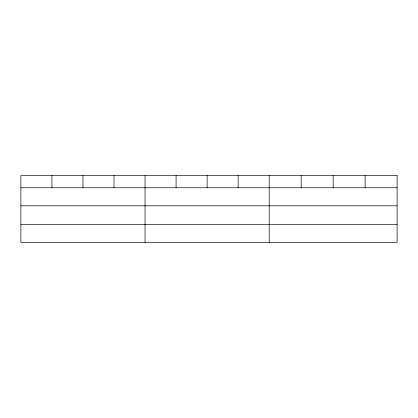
<?xml version="1.0" encoding="UTF-8"?>
<svg xmlns="http://www.w3.org/2000/svg" width="418" height="418" viewBox="0 0 418 418"><rect width="100%" height="100%" fill="white"/><g stroke="black" fill="none" stroke-linecap="round" stroke-linejoin="round"><path stroke-width="0.63" d="M20.9 187.755L397.1 187.755M20.9 205.813L397.1 205.813M20.9 224.414L397.1 224.414M365.123 175.534L365.123 187.755M333.146 175.534L333.146 187.755M301.169 175.534L301.169 187.755M269.192 175.534L269.192 242.466M238.155 175.534L238.155 187.755M207.119 175.534L207.119 187.755M176.082 175.534L176.082 187.755M145.046 175.534L145.046 242.466M114.009 175.534L114.009 187.755M82.973 175.534L82.973 187.755M51.937 175.534L51.937 187.755M397.1 175.534L20.9 175.534L20.9 242.466L397.1 242.466L397.1 175.534"/></g></svg>
